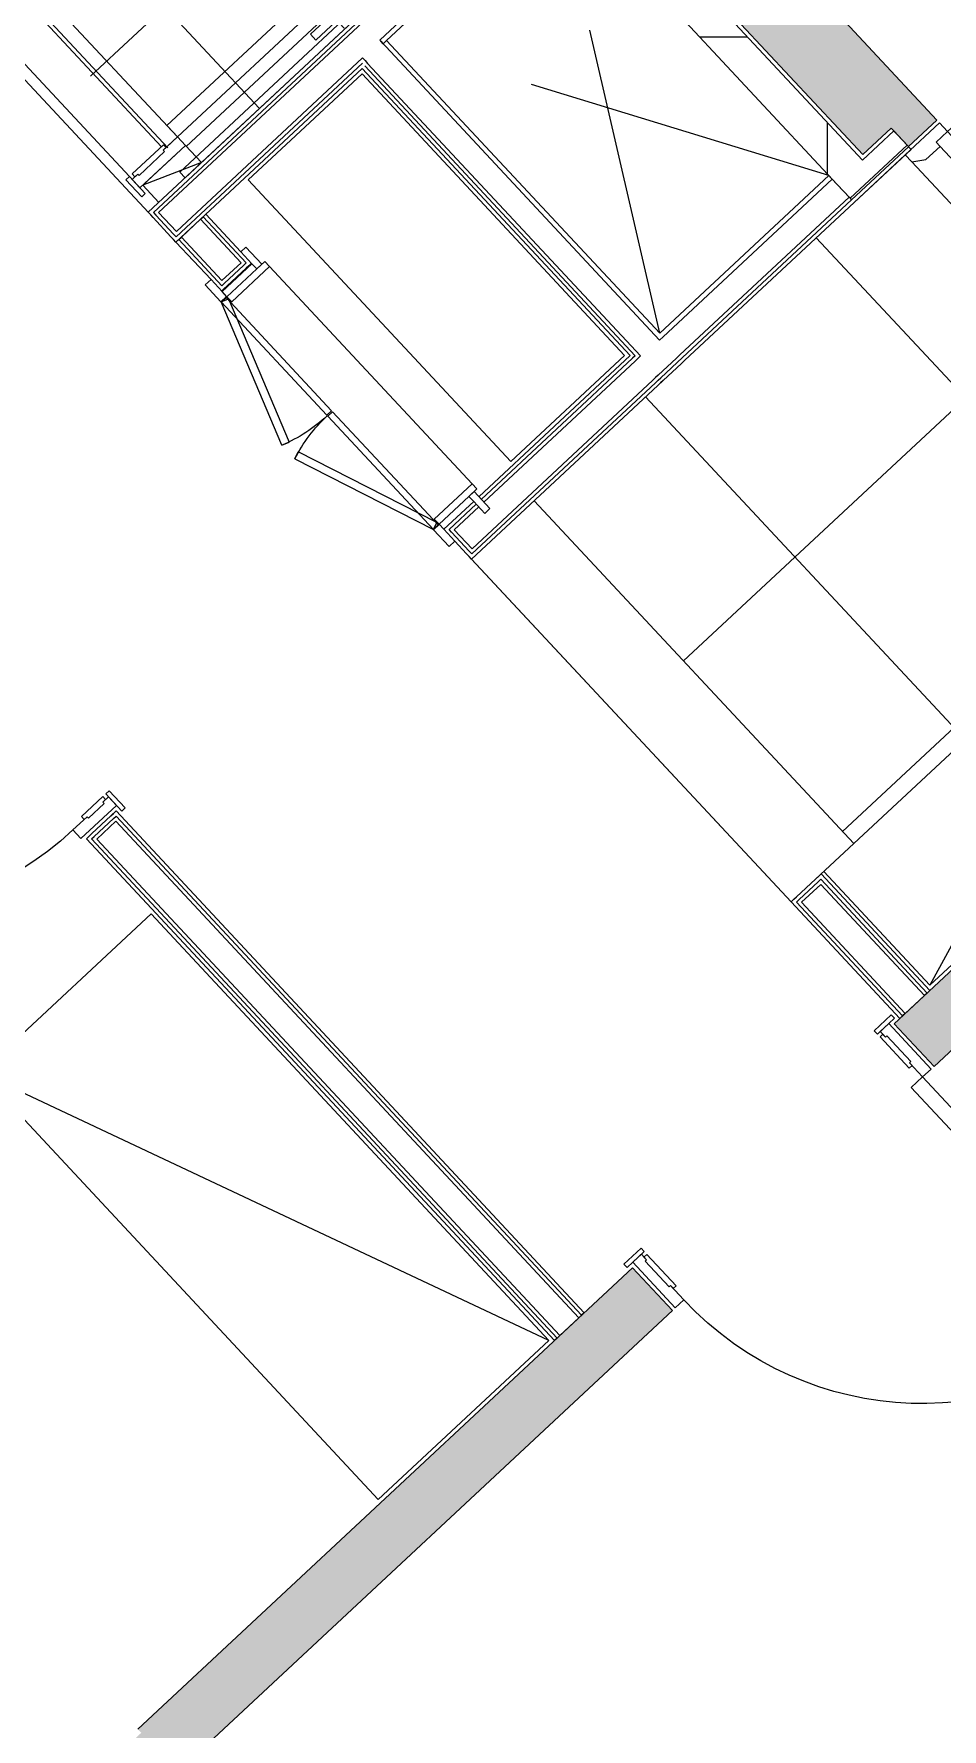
# Model space of a CAD drawing. Header units: millimetres. Extents: x -71377 to 516042, y -145869 to 441446.
# Drawn here: x 230573 to 232909, y 77095 to 81455 of the extents above; entities that cross this region are included whole.
import ezdxf

# ---------------------------------------------------------------- set-up
doc = ezdxf.new("R2010")
doc.units = ezdxf.units.MM
doc.header["$LTSCALE"] = 1000
doc.linetypes.add('_점선_S_', pattern=[1.6, 0.8, -0.8])
for name, color, linetype, lineweight in [('_ A-furn _', 6, 'Continuous', 5), ('A-door', 4, 'Continuous', 5), ('A-door-hdln', 8, 'Continuous', 5), ('A-ele-8', 8, 'Continuous', 5), ('A-fnsh', 5, 'Continuous', 5), ('A-fnsh-4', 4, 'Continuous', 5), ('A-furn', 6, 'Continuous', 5), ('A-hat', 251, 'Continuous', 5), ('A-insu', 251, 'Continuous', 5), ('A_cwall', 2, 'Continuous', 5), ('A_fnsh', 5, 'Continuous', 5), ('A_fnsh-4', 4, 'Continuous', 5), ('AA_오픈', 8, '_점선_S_', 5)]:
    doc.layers.add(name, color=color, linetype=linetype, lineweight=lineweight)

# ---------------------------------------------------------------- blocks, each defined once
blk = doc.blocks.new('3D_수납가구 - 3D_수납가구-2560844-지반층 배치도')
at = {"layer": '_ A-furn _'}
for p, q in [((0, 1500.000000000002), (599.9999999999928, 1500.000000000002)), ((0, 0), (0, 1500.000000000002)), ((599.9999999999928, 1500.000000000002), (0, 0)), ((599.9999999999928, 1500.000000000002), (599.9999999999928, 0)), ((599.9999999999928, 0), (0, 0))]:
    blk.add_line(p, q, dxfattribs=at)
blk = doc.blocks.new('세대외여닫이문 - _A_WD_9x23-2585421-지반층 배치도')
at = {"layer": 'A-door'}
for p, q in [((-469.9999999999885, 71.9999999999898), (-409.9999999999912, 71.99999999999)), ((-469.9999999999883, 59.99999999998985), (-469.9999999999885, 71.9999999999898)), ((-409.9999999999911, 59.99999999999005), (-469.9999999999883, 59.99999999998985)), ((-450.000000000008, 59.99999999999002), (-420.0000000000246, 59.99999999999008)), ((-450.0000000000081, -65.00000000001408), (-450.000000000008, 59.99999999999002)), ((-420.0000000000246, 59.99999999999008), (-420.0000000000246, 39.99999999996979)), ((-420.0000000000247, 39.99999999996908), (-420.0000000000247, 49.99999999996745)), ((-420.0000000000247, 49.99999999996745), (-410.0000000000133, 49.99999999996749)), ((-409.9999999999912, 71.99999999999), (-409.9999999999911, 59.99999999999005)), ((-410.0000000000133, 49.99999999996749), (-410.0000000000133, -25.00000000000958)), ((410.0000000000074, 71.9999999999927), (470.0000000000102, 71.99999999999281)), ((410.0000000000075, 59.99999999999262), (410.0000000000074, 71.9999999999927)), ((470.0000000000102, 59.99999999999286), (410.0000000000075, 59.99999999999262)), ((409.9999999999918, 49.99999999996745), (419.9999999999886, 49.99999999996749)), ((409.9999999999918, -25.00000000000955), (409.9999999999918, 49.99999999996745)), ((419.9999999999886, 59.99999999999002), (449.9999999999915, 59.99999999999008)), ((419.9999999999886, 39.99999999996786), (419.9999999999886, 59.99999999999002)), ((419.9999999999886, 49.99999999996749), (419.9999999999886, 39.99999999996746)), ((449.9999999999915, 59.99999999999008), (449.9999999999916, -65.00000000000992)), ((449.9999999999915, 49.99999999994186), (489.9999999999915, 49.99999999994186)), ((449.9999999999915, -65.00000000000992), (449.9999999999915, 49.99999999994186)), ((470.0000000000102, 71.99999999999281), (470.0000000000102, 59.99999999999286)), ((-425.0000000000221, 39.99999999996979), (-425.0000000000221, -15.00000000002965)), ((-420.0000000000246, 39.99999999996979), (-425.0000000000221, 39.99999999996979)), ((-425.0000000000214, 39.99999999996915), (-420.0000000000247, 39.99999999996908)), ((-425.0000000000214, -15.00000000002965), (-425.0000000000214, 39.99999999996915)), ((419.9999999999886, 39.99999999996746), (424.9999999999886, 39.99999999996746)), ((424.9999999999881, 39.99999999996783), (419.9999999999886, 39.99999999996786)), ((424.9999999999886, 39.99999999996746), (424.9999999999886, -15.00000000002965)), ((424.9999999999881, -15.00000000002965), (424.9999999999881, 39.99999999996783)), ((-425.0000000000221, -15.00000000002965), (-420.0000000000246, -15.00000000002965)), ((-420.0000000000247, -15.00000000002968), (-425.0000000000214, -15.00000000002965)), ((-420.0000000000246, -15.00000000002965), (-420.0000000000181, -65.00000000000992)), ((-420.0000000000247, -25.00000000000955), (-420.0000000000247, -15.00000000002968)), ((-410.0000000000133, -25.00000000000958), (-420.0000000000247, -25.00000000000955)), ((419.9999999999886, -25.00000000000955), (409.9999999999918, -25.00000000000955)), ((419.9999999999886, -15.00000000002965), (419.9999999999886, -25.00000000000955)), ((424.9999999999886, -15.00000000002965), (419.9999999999886, -15.00000000002965)), ((419.9999999999886, -15.00000000002965), (424.9999999999881, -15.00000000002965)), ((419.9999999999886, -65.00000000001859), (419.9999999999886, -15.00000000002965)), ((-420.0000000000181, -65.00000000000992), (-450.0000000000081, -65.00000000001408)), ((379.999999999988, -65.00000000000989), (379.9999999999867, -905.0000000000101)), ((379.9999999999881, -65.00000000000979), (419.9999999999881, -65.00000000000992)), ((419.9999999999879, -65.00000000000992), (419.9999999999866, -905.0000000000101)), ((449.9999999999916, -65.00000000000992), (419.9999999999886, -65.00000000001859)), ((489.9999999999915, -65.00000000000996), (449.9999999999915, -65.00000000000992)), ((379.9999999999867, -905.0000000000101), (419.9999999999866, -905.0000000000101))]:
    blk.add_line(p, q, dxfattribs=at)
at = {"layer": 'A-door-hdln'}
for p, q in [((-420.0000000000246, 39.99999999996979), (-420.0000000000246, 59.99999999999008)), ((-410.0000000000133, 49.99999999996749), (-420.0000000000247, 49.99999999996745)), ((419.9999999999886, 49.99999999996749), (409.9999999999918, 49.99999999996745)), ((419.9999999999886, 59.99999999999005), (419.9999999999886, 39.99999999996786)), ((419.9999999999886, 39.99999999996746), (419.9999999999886, 49.99999999996749)), ((489.9999999999915, -65.00000000000996), (449.9999999999915, 49.99999999994186)), ((-425.0000000000221, 39.99999999996979), (-420.0000000000246, 39.99999999996979)), ((-420.0000000000247, 39.99999999996908), (-425.0000000000214, 39.99999999996915)), ((424.9999999999886, 39.99999999996746), (419.9999999999886, 39.99999999996746)), ((419.9999999999886, 39.99999999996786), (424.9999999999881, 39.99999999996783)), ((-420.0000000000246, -15.00000000002965), (-425.0000000000221, -15.00000000002965)), ((-425.0000000000214, -15.00000000002965), (-420.0000000000247, -15.00000000002968)), ((-420.0000000000181, -65.00000000001859), (-420.0000000000246, -15.00000000002965)), ((-420.0000000000247, -15.00000000002968), (-420.0000000000247, -25.00000000000955)), ((-420.0000000000247, -25.00000000000955), (-410.0000000000133, -25.00000000000958)), ((409.9999999999918, -25.00000000000955), (419.9999999999886, -25.00000000000955)), ((419.9999999999886, -15.00000000002965), (424.9999999999886, -15.00000000002965)), ((419.9999999999886, -25.00000000000955), (419.9999999999886, -15.00000000002965)), ((419.9999999999886, -15.00000000002965), (419.9999999999887, -65.00000000001859)), ((424.9999999999881, -15.00000000002965), (419.9999999999886, -15.00000000002965)), ((319.9999999999869, -825.0000000000098), (319.9999999999872, -645.00000000001)), ((319.9999999999872, -645.00000000001), (339.999999999987, -645.00000000001)), ((339.999999999987, -645.00000000001), (339.9999999999868, -805.0000000000099)), ((479.9999999999868, -645.0000000000101), (459.999999999987, -645.0000000000101)), ((459.999999999987, -645.0000000000101), (459.9999999999868, -805.0000000000099)), ((479.9999999999866, -825.0000000000101), (479.9999999999868, -645.0000000000101)), ((369.9999999999869, -825.0000000000099), (319.9999999999869, -825.0000000000098)), ((339.9999999999868, -805.0000000000099), (369.9999999999868, -805.0000000000099)), ((369.9999999999868, -785.0000000000101), (379.9999999999869, -785.0000000000101)), ((369.9999999999868, -845.0000000000101), (369.9999999999868, -785.0000000000101)), ((379.9999999999869, -785.0000000000101), (379.9999999999867, -845.00000000001)), ((419.9999999999868, -785.0000000000101), (419.9999999999867, -845.00000000001)), ((429.9999999999867, -785.0000000000101), (419.9999999999868, -785.0000000000101)), ((429.9999999999867, -845.0000000000101), (429.9999999999867, -785.0000000000101)), ((459.9999999999867, -805.0000000000101), (429.9999999999866, -805.0000000000101)), ((429.9999999999869, -825.0000000000099), (479.9999999999866, -825.0000000000101)), ((379.9999999999867, -845.00000000001), (369.9999999999868, -845.0000000000101)), ((419.9999999999867, -845.00000000001), (429.9999999999867, -845.0000000000101))]:
    blk.add_line(p, q, dxfattribs=at)
blk.add_arc((419.9999999999882, -65.00000000000996), 840.000000000001, 179.9999999999999, 269.9999999999996, dxfattribs=at)
blk = doc.blocks.new('3D_수납가구 - 3D_수납가구-2560849-지반층 배치도')
at = {"layer": '_ A-furn _'}
for p, q in [((-6.767919558114955e-14, 1200.000000000005), (399.9999999999999, 1200.000000000005)), ((0, 0), (-6.767919558114955e-14, 1200.000000000005)), ((399.9999999999999, 1200.000000000005), (0, 0)), ((399.9999999999999, 1200.000000000005), (400, 105.0000000002676)), ((400, 0), (0, 0))]:
    blk.add_line(p, q, dxfattribs=at)
blk = doc.blocks.new('세대외여닫이문 - _A_WD_9x23_침실1-2585423-지반층 배치도')
at = {"layer": 'A-door'}
for p, q in [((379.9999999999881, 100.00000000001), (379.9999999999867, 940.0000000000102)), ((379.9999999999867, 940.00000000001), (419.9999999999865, 940.0000000000102)), ((419.9999999999881, 100.00000000001), (419.9999999999865, 940.0000000000102)), ((-420.0000000000247, 100.0000000000099), (-450.0000000000081, 100.00000000001)), ((-450.0000000000081, 100.00000000001), (-450.000000000008, -59.99999999998995)), ((-420.0000000000246, 50.00000000002964), (-420.0000000000247, 100.0000000000099)), ((379.9999999999881, 100.0000000000099), (419.9999999999881, 100.00000000001)), ((449.9999999999914, 100.00000000001), (419.9999999999886, 100.00000000001)), ((419.9999999999886, 100.00000000001), (419.9999999999886, 50.00000000002971)), ((449.9999999999915, -59.99999999998995), (449.9999999999914, 100.00000000001)), ((-425.0000000000221, -39.99999999996965), (-425.0000000000221, 50.00000000002962)), ((-425.0000000000221, 50.00000000002962), (-420.0000000000246, 50.00000000002964)), ((-420.0000000000247, 50.00000000002975), (-425.0000000000214, 50.00000000002971)), ((-425.0000000000214, 50.00000000002971), (-425.0000000000214, -39.99999999996894)), ((-410.0000000000133, 60.00000000000964), (-420.0000000000247, 60.00000000000964)), ((-420.0000000000247, 60.00000000000964), (-420.0000000000247, 50.00000000002975)), ((-410.0000000000133, -49.99999999996728), (-410.0000000000133, 60.00000000000964)), ((419.9999999999886, 60.00000000000961), (409.9999999999918, 60.00000000000964)), ((409.9999999999918, 60.00000000000964), (409.9999999999918, -49.99999999996732)), ((419.9999999999886, 50.00000000002971), (419.9999999999886, 60.00000000000961)), ((424.9999999999886, 50.00000000002971), (419.9999999999886, 50.00000000002971)), ((419.9999999999886, 50.00000000002971), (424.9999999999881, 50.00000000002975)), ((424.9999999999886, -39.99999999996725), (424.9999999999886, 50.00000000002971)), ((424.9999999999881, 50.00000000002975), (424.9999999999881, -39.99999999996769)), ((-420.0000000000246, -39.99999999996965), (-425.0000000000221, -39.99999999996965)), ((-425.0000000000214, -39.99999999996894), (-420.0000000000247, -39.99999999996898)), ((-420.0000000000246, -59.99999999998995), (-420.0000000000246, -39.99999999996965)), ((-420.0000000000247, -39.99999999996898), (-420.0000000000247, -49.99999999996732)), ((419.9999999999886, -49.99999999996732), (419.9999999999886, -39.99999999996729)), ((419.9999999999886, -39.99999999996729), (424.9999999999886, -39.99999999996725)), ((424.9999999999881, -39.99999999996769), (419.9999999999886, -39.99999999996769)), ((419.9999999999886, -39.99999999996769), (419.9999999999886, -59.99999999998995)), ((-409.9999999999911, -59.99999999998991), (-469.9999999999883, -59.99999999998975)), ((-469.9999999999883, -59.99999999998975), (-469.9999999999885, -71.99999999998973)), ((-469.9999999999885, -71.99999999998973), (-409.9999999999911, -71.9999999999899)), ((-450.000000000008, -59.99999999998995), (-420.0000000000246, -59.99999999998995)), ((-420.0000000000247, -49.99999999996732), (-410.0000000000133, -49.99999999996728)), ((-409.9999999999911, -71.9999999999899), (-409.9999999999911, -59.99999999998991)), ((409.9999999999918, -49.99999999996732), (419.9999999999886, -49.99999999996732)), ((470.0000000000102, -59.99999999999279), (410.0000000000075, -59.99999999999255)), ((410.0000000000075, -59.99999999999255), (410.0000000000074, -71.9999999999926)), ((410.0000000000074, -71.9999999999926), (470.0000000000102, -71.99999999999274)), ((419.9999999999886, -59.99999999998995), (449.9999999999915, -59.99999999998995)), ((470.0000000000102, -71.99999999999274), (470.0000000000102, -59.99999999999279))]:
    blk.add_line(p, q, dxfattribs=at)
at = {"layer": 'A-door-hdln'}
for p, q in [((379.9999999999869, 880.00000000001), (369.9999999999869, 880.00000000001)), ((369.9999999999869, 880.00000000001), (369.9999999999869, 820.0000000000101)), ((379.9999999999869, 820.0000000000101), (379.9999999999869, 880.00000000001)), ((419.9999999999868, 880.00000000001), (429.9999999999867, 880.00000000001)), ((419.9999999999868, 820.00000000001), (419.9999999999868, 880.00000000001)), ((429.9999999999867, 880.00000000001), (429.9999999999869, 820.00000000001)), ((369.9999999999868, 860.0000000000101), (319.9999999999869, 860.0000000000098)), ((319.9999999999869, 860.0000000000098), (319.9999999999873, 680.00000000001)), ((339.9999999999872, 680.00000000001), (339.9999999999869, 840.00000000001)), ((339.9999999999869, 840.00000000001), (369.9999999999868, 840.00000000001)), ((429.9999999999869, 860.0000000000101), (479.9999999999867, 860.0000000000101)), ((459.9999999999868, 840.0000000000102), (429.9999999999869, 840.0000000000102)), ((459.999999999987, 680.0000000000102), (459.9999999999868, 840.0000000000102)), ((479.9999999999867, 860.0000000000101), (479.999999999987, 680.0000000000102)), ((369.9999999999869, 820.0000000000101), (379.9999999999869, 820.0000000000101)), ((429.9999999999869, 820.00000000001), (419.9999999999868, 820.00000000001)), ((319.9999999999873, 680.00000000001), (339.9999999999872, 680.00000000001)), ((479.999999999987, 680.0000000000102), (459.999999999987, 680.0000000000102)), ((-420.0000000000247, 100.0000000000099), (-420.0000000000246, 50.00000000002964)), ((419.9999999999886, 50.00000000002971), (419.9999999999886, 100.00000000001)), ((-420.0000000000246, 50.00000000002964), (-425.0000000000221, 50.00000000002962)), ((-425.0000000000214, 50.00000000002971), (-420.0000000000247, 50.00000000002975)), ((-420.0000000000247, 50.00000000002975), (-420.0000000000247, 60.00000000000964)), ((-420.0000000000247, 60.00000000000964), (-410.0000000000133, 60.00000000000964)), ((409.9999999999918, 60.00000000000964), (419.9999999999886, 60.00000000000961)), ((419.9999999999886, 60.00000000000961), (419.9999999999886, 50.00000000002971)), ((419.9999999999886, 50.00000000002971), (424.9999999999886, 50.00000000002971)), ((424.9999999999881, 50.00000000002975), (419.9999999999886, 50.00000000002971)), ((-425.0000000000221, -39.99999999996965), (-420.0000000000246, -39.99999999996965)), ((-420.0000000000247, -39.99999999996898), (-425.0000000000214, -39.99999999996894)), ((-420.0000000000246, -39.99999999996965), (-420.0000000000246, -59.99999999998995)), ((-420.0000000000247, -49.99999999996732), (-420.0000000000247, -39.99999999996898)), ((424.9999999999886, -39.99999999996725), (419.9999999999886, -39.99999999996729)), ((419.9999999999886, -59.99999999998995), (419.9999999999886, -39.99999999996769)), ((419.9999999999886, -39.99999999996769), (424.9999999999881, -39.99999999996769)), ((-410.0000000000133, -49.99999999996728), (-420.0000000000247, -49.99999999996732)), ((419.9999999999886, -49.99999999996732), (409.9999999999918, -49.99999999996732))]:
    blk.add_line(p, q, dxfattribs=at)
blk.add_arc((419.9999999999882, 100.00000000001), 839.9999999999998, 90.00000000000006, 180, dxfattribs=at)
blk = doc.blocks.new('팬트리 도어 - _A_팬트리문_8X23_59B_-2486162-지반층 배치도')
at = {"layer": 'A-furn'}
for p, q in [((-24.12295168562647, 209.308057330205), (-400, 72.49999999996534)), ((-393.159597133488, 53.70614758424661), (-17.28254881911448, 190.5142049144863)), ((-24.12295168562647, 209.308057330205), (-17.28254881911448, 190.5142049144863)), ((24.12295168562655, 209.3080573302293), (17.28254881911458, 190.5142049145107)), ((393.159597133488, 53.70614758427104), (17.28254881911455, 190.5142049145107)), ((24.12295168562655, 209.3080573302293), (400, 72.49999999998971)), ((-460.0000000000002, 72.49999999999201), (-460.0000000000002, 52.49999999999338)), ((-401.000000000014, 72.49999999999201), (-460.0000000000002, 72.49999999999201)), ((-460.0000000000002, 52.49999999999338), (-417.9999999999964, 52.49999999999331)), ((-418, 52.50000000000306), (-418, -52.49999999999683)), ((-400, 52.50000000000309), (-418, 52.50000000000306)), ((-401.0000000000141, 52.49999999999338), (-401.000000000014, 72.49999999999201)), ((-2.000000000008276, 72.49999999999336), (-400.0000000000066, 72.49999999999336)), ((-400.0000000000066, 72.49999999999336), (-400.0000000000066, 55.5000000000196)), ((-400, 72.49999999996534), (-393.159597133488, 53.70614758424661)), ((-400.0000000000066, 55.5000000000196), (-2.000000000008276, 55.50000000001956)), ((-382.0000000000069, 52.49999999999017), (-400, 52.49999999999019)), ((-400, -52.49999999999683), (-400, 52.50000000000309)), ((-382.0000000000069, -80.5000000000244), (-382.0000000000069, 52.49999999999017)), ((-2.000000000008276, 55.50000000001956), (-2.000000000008276, 72.49999999999336)), ((1.999999999991762, 72.49999999998596), (1.999999999991766, 55.50000000002174)), ((400.0000000000101, 72.49999999998596), (1.999999999991762, 72.49999999998596)), ((1.999999999991766, 55.50000000002174), (400.0000000000101, 55.50000000002176)), ((400, 52.49999999999463), (382.0000000000067, 52.49999999999459)), ((382.0000000000067, 52.49999999999459), (382.0000000000067, -80.50000000002849)), ((400, 72.49999999998971), (393.159597133488, 53.70614758427104)), ((400.0000000000101, 55.50000000002176), (400.0000000000101, 72.49999999998596)), ((418, 52.49999999998956), (400, 52.49999999998959)), ((400, 52.49999999998959), (400, -52.4999999999968)), ((460.0000000000002, 72.49999999999885), (400.9999999999845, 72.49999999999882)), ((400.9999999999845, 72.49999999999882), (400.9999999999845, 52.50000000000082)), ((418, -52.49999999999683), (418, 52.49999999998956)), ((417.9999999999753, 52.50000000000086), (460.0000000000002, 52.50000000000086)), ((460.0000000000002, 52.50000000000086), (460.0000000000002, 72.49999999999885)), ((-418.0000000000001, -52.49999999999795), (-460.0000000000001, -52.49999999999795)), ((-460.0000000000001, -52.49999999999795), (-460.0000000000001, -70.50000000002606)), ((-460.0000000000001, -70.50000000002606), (-400.0000000000002, -70.50000000002606)), ((-418, -52.49999999999683), (-400, -52.49999999999683)), ((-400, -52.49999999999388), (-400, -80.5000000000244)), ((-400.0000000000002, -70.50000000002606), (-400.0000000000002, -52.49999999999795)), ((-400, -80.5000000000244), (-382.0000000000069, -80.5000000000244)), ((-400, -80.50000000002427), (400, -80.50000000002423)), ((382.0000000000067, -80.50000000002849), (400, -80.50000000002849)), ((400, -80.50000000002849), (400, -52.49999999999622)), ((400, -52.4999999999968), (418, -52.49999999999683)), ((400.0000000000002, -52.49999999999883), (400.0000000000002, -70.50000000002814)), ((400.0000000000002, -70.50000000002814), (460.0000000000001, -70.50000000002814)), ((460.0000000000001, -52.49999999999886), (418.0000000000001, -52.49999999999879)), ((460.0000000000001, -70.50000000002814), (460.0000000000001, -52.49999999999886))]:
    blk.add_line(p, q, dxfattribs=at)
for centre, radius, start, end in [((-400.0000000000102, 72.49999999998778), 400.0000000000021, 359.9999999999997, 19.99999999999577), ((399.9999999998672, 72.4999999999889), 399.9999999998781, 160, 180)]:
    blk.add_arc(centre, radius, start, end, dxfattribs=at)
blk = doc.blocks.new('세대외여닫이문 - _A_ABS_7_5X21_욕실2-2585420-지반층 배치도')
at = {"layer": 'A-door'}
for p, q in [((-394.999999999989, 49.72577049900273), (-334.9999999999918, 49.72577049900292)), ((-334.9999999999918, 49.72577049900292), (-334.9999999999917, 37.72577049900296)), ((335.0000000000059, 49.7257704990051), (395.0000000000085, 49.7257704990053)), ((335.0000000000059, 37.72577049900512), (335.0000000000059, 49.7257704990051)), ((395.0000000000085, 49.7257704990053), (395.0000000000085, 37.72577049900536)), ((-334.9999999999917, 37.72577049900296), (-385.8544041332389, 37.72577049900275)), ((-375.000000000008, 37.72577049900275), (-345.0000000000246, 37.72577049900275)), ((-375.000000000008, -122.2742295009971), (-375.000000000008, 37.72577049900269)), ((-350.0000000000221, 17.72577049898242), (-350.0000000000221, -72.27422950101685)), ((-345.0000000000246, 17.72577049898242), (-350.0000000000221, 17.72577049898242)), ((-350.0000000000214, 17.72577049898182), (-345.0000000000247, 17.72577049898178)), ((-350.0000000000214, -72.27422950101695), (-350.0000000000214, 17.72577049898182)), ((-345.0000000000246, 37.72577049900275), (-345.0000000000246, 17.72577049898242)), ((-345.0000000000247, 17.72577049898178), (-345.0000000000247, 27.72577049898015)), ((-345.0000000000247, 27.72577049898015), (-335.0000000000133, 27.72577049898015)), ((-335.0000000000133, 27.72577049898015), (-335.0000000000133, -82.27422950099687)), ((395.0000000000085, 37.72577049900536), (335.0000000000059, 37.72577049900512)), ((334.9999999999918, 27.72577049898012), (344.9999999999886, 27.72577049898012)), ((334.9999999999918, -82.27422950099688), (334.9999999999918, 27.72577049898012)), ((344.9999999999886, 37.7257704990027), (374.9999999999915, 37.72577049900275)), ((344.9999999999886, 17.72577049898046), (344.9999999999886, 37.7257704990027)), ((344.9999999999886, 27.72577049898012), (344.9999999999886, 17.72577049898009)), ((344.9999999999886, 17.72577049898009), (349.9999999999886, 17.72577049898006)), ((349.9999999999882, 17.72577049898046), (344.9999999999886, 17.72577049898046)), ((349.9999999999886, 17.72577049898006), (349.9999999999886, -72.27422950101696)), ((349.9999999999882, -72.27422950101698), (349.9999999999882, 17.72577049898046)), ((374.9999999999915, 37.72577049900275), (374.9999999999915, -122.2742295009972)), ((374.9999999999915, 27.72577049895481), (434.9999999999915, 27.72577049895481)), ((374.9999999999915, -122.2742295009972), (374.9999999999915, 27.72577049895481)), ((-350.0000000000221, -72.27422950101685), (-345.0000000000246, -72.27422950101686)), ((-345.0000000000247, -72.27422950101696), (-350.0000000000214, -72.27422950101695)), ((-345.0000000000246, -72.27422950101686), (-345.0000000000246, -122.2742295009972)), ((-345.0000000000247, -82.27422950099685), (-345.0000000000247, -72.27422950101696)), ((-335.0000000000133, -82.27422950099687), (-345.0000000000247, -82.27422950099685)), ((344.9999999999887, -82.27422950099687), (334.9999999999918, -82.27422950099688)), ((344.9999999999886, -72.27422950101696), (344.9999999999887, -82.27422950099687)), ((349.9999999999886, -72.27422950101696), (344.9999999999886, -72.27422950101696)), ((344.9999999999886, -72.27422950101696), (349.9999999999882, -72.27422950101698)), ((344.9999999999886, -122.2742295009971), (344.9999999999886, -72.27422950101696)), ((-345.0000000000246, -122.2742295009972), (-375.000000000008, -122.2742295009971)), ((304.9999999999882, -122.2742295009969), (304.999999999987, -812.2742295009969)), ((304.9999999999882, -122.2742295009969), (344.9999999999882, -122.2742295009969)), ((344.9999999999882, -122.2742295009969), (344.9999999999872, -812.2742295009971)), ((374.9999999999915, -122.2742295009972), (344.9999999999886, -122.2742295009971)), ((434.9999999999915, -122.2742295009972), (374.9999999999915, -122.2742295009972)), ((304.999999999987, -812.2742295009969), (344.9999999999869, -812.2742295009969))]:
    blk.add_line(p, q, dxfattribs=at)
at = {"layer": 'A-door-hdln'}
for p, q in [((-350.0000000000221, 17.72577049898242), (-345.0000000000246, 17.72577049898242)), ((-345.0000000000247, 17.72577049898178), (-350.0000000000214, 17.72577049898182)), ((-345.0000000000246, 17.72577049898242), (-345.0000000000246, 37.72577049900275)), ((-335.0000000000133, 27.72577049898015), (-345.0000000000247, 27.72577049898015)), ((-334.9999999999916, 37.72577049900544), (335.000000000006, 37.72577049900546)), ((344.9999999999886, 27.72577049898012), (334.9999999999918, 27.72577049898012)), ((344.9999999999886, 37.72577049900275), (344.9999999999886, 17.72577049898046)), ((344.9999999999886, 17.72577049898009), (344.9999999999886, 27.72577049898012)), ((349.9999999999886, 17.72577049898006), (344.9999999999886, 17.72577049898009)), ((344.9999999999886, 17.72577049898046), (349.9999999999882, 17.72577049898046)), ((434.9999999999915, -122.2742295009972), (374.9999999999915, 27.72577049895481)), ((-345.0000000000246, -72.27422950101686), (-350.0000000000221, -72.27422950101685)), ((-350.0000000000214, -72.27422950101695), (-345.0000000000247, -72.27422950101696)), ((-345.0000000000246, -82.27422950099687), (-345.0000000000246, -72.27422950101686)), ((-345.0000000000247, -72.27422950101696), (-345.0000000000247, -82.27422950099685)), ((-345.0000000000247, -122.2742295009971), (-345.0000000000247, -82.27422950099685)), ((-345.0000000000247, -82.27422950099685), (-335.0000000000133, -82.27422950099687)), ((-335.0000000000137, -74.77422950101993), (334.9999999999916, -74.77422950101986)), ((334.9999999999918, -82.27422950099688), (344.9999999999887, -82.27422950099687)), ((344.9999999999886, -72.27422950101696), (349.9999999999886, -72.27422950101696)), ((344.9999999999887, -82.27422950099687), (344.9999999999886, -72.27422950101696)), ((344.9999999999886, -72.27422950101696), (344.9999999999887, -82.27422950099687)), ((349.9999999999882, -72.27422950101698), (344.9999999999886, -72.27422950101696)), ((344.9999999999887, -82.27422950099687), (344.9999999999886, -122.2742295009971)), ((-345.0000000000246, -122.2742295009936), (344.9999999999887, -122.2742295009935)), ((244.9999999999874, -732.2742295009967), (244.9999999999877, -552.274229500997)), ((244.9999999999877, -552.274229500997), (264.9999999999875, -552.2742295009969)), ((264.9999999999875, -552.2742295009969), (264.9999999999872, -712.2742295009969)), ((404.9999999999873, -552.2742295009971), (384.9999999999874, -552.2742295009971)), ((384.9999999999874, -552.2742295009971), (384.9999999999872, -712.2742295009971)), ((404.999999999987, -732.274229500997), (404.9999999999873, -552.2742295009971)), ((294.9999999999873, -692.2742295009971), (304.9999999999873, -692.274229500997)), ((294.9999999999873, -752.274229500997), (294.9999999999873, -692.2742295009971)), ((304.9999999999873, -692.274229500997), (304.9999999999873, -752.274229500997)), ((344.9999999999871, -692.274229500997), (344.9999999999872, -752.274229500997)), ((354.9999999999872, -692.2742295009971), (344.9999999999871, -692.274229500997)), ((354.9999999999873, -752.274229500997), (354.9999999999872, -692.2742295009971)), ((294.9999999999872, -732.2742295009967), (244.9999999999874, -732.2742295009967)), ((264.9999999999872, -712.2742295009969), (294.9999999999873, -712.2742295009967)), ((384.9999999999872, -712.2742295009971), (354.9999999999872, -712.2742295009971)), ((354.9999999999871, -732.274229500997), (404.999999999987, -732.274229500997)), ((304.9999999999873, -752.274229500997), (294.9999999999873, -752.274229500997)), ((344.9999999999872, -752.274229500997), (354.9999999999873, -752.274229500997))]:
    blk.add_line(p, q, dxfattribs=at)
blk.add_arc((344.9999999999883, -122.274229500997), 690.0000000000005, 180, 269.9999999999996, dxfattribs=at)
blk = doc.blocks.new('3D_수납가구 - 실선_ 대각선X-2561117-지반층 배치도')
at = {"layer": '_ A-furn _'}
for p, q in [((-6.767919558114955e-14, 989.9999999999999), (399.9999999999999, 990)), ((0, 0), (-6.767919558114955e-14, 989.9999999999999)), ((399.9999999999999, 990), (399.9999999999999, 0)), ((400, 0), (0, 0))]:
    blk.add_line(p, q, dxfattribs=at)
blk = doc.blocks.new('대장2_59B_1층_rvt-1-지반층 배치도')
at = {"layer": 'A-hat'}
h = blk.add_hatch(dxfattribs=at)
h.set_pattern_fill('FP_176', color=256, style=0, pattern_type=2)
h.set_pattern_definition([(223, (-31626.218, -185035.441), (204.5995080187495, -219.4061104857511), []), (133, (-31626.218, -185035.441), (-219.4061104857512, -204.5995080187495), [])])
h.paths.add_polyline_path([(-31951.10620530721, -186179.3111216978), (-30433.93878566621, -184752.4165439949), (-31478.17453358407, -183632.6108509589), (-33037.22967212689, -185098.5663601682), (-32537.56980101415, -185618.6620300623), (-32503.52488986612, -185586.9146354236), (-32483.06493858618, -185608.8552460264), (-32519.63262292316, -185642.9551648263), (-32505.4991022965, -185643.4487179339), (-32518.13267372797, -185655.2297144002), (-32061.1937618089, -186145.2366845284), (-32053.44429252205, -186153.5469725478), (-32045.64375160495, -186151.2459771235), (-32006.63389172904, -186119.7649708404), (-31977.27737716087, -186151.2459771234)])
h.paths.add_polyline_path([(-32402.42132659421, -185375.6278030175), (-32474.05991487986, -185366.0938100249), (-32546.50887288785, -185330.0129256604), (-32706.61287957088, -185202.4299471756), (-32811.18466940094, -185091.6697898249), (-32811.18466940096, -185039.7464150535), (-32953.64562927474, -185158.8736854369), (-33013.94139042505, -185092.0873755961), (-31471.22667356109, -183669.3871013512), (-30459.02936448106, -184760.5803473886), (-31001.0225724362, -185265.9972124708), (-31962.63821289804, -184248.4640085076), (-32023.46844516325, -184305.1891202662), (-31824.93924640826, -184515.1406957929), (-31790.63542691844, -184617.2768212484), (-31790.37643366044, -184618.4707327607), (-31801.99494234475, -184725.340027483), (-31825.49294488619, -184779.9853905071), (-31899.96111498235, -184864.7319468318), (-32000.65682562329, -184913.0286889196), (-32111.17031501832, -184917.6158871236), (-32179.16921877609, -184893.8515994354), (-32224.94816540214, -184864.4277478264), (-32253.03596127182, -184839.7868624726), (-32290.8228035956, -184788.2832387927), (-32410.84119228245, -184666.4200666945), (-32570.6942568926, -184815.4854675209), (-32516.99969058215, -184817.3378469769), (-32406.89733818492, -184939.5655399631), (-32280.9832575541, -185132.5571992353), (-32265.99082090006, -185180.7471644753), (-32262.66850311222, -185245.8987630193), (-32280.98325755411, -185300.0534889796), (-32326.17914214818, -185353.7017472), (-32363.42578376355, -185370.2571658829), (-32381.31360520996, -185372.7207550817)])
h = blk.add_hatch(dxfattribs=at)
h.set_pattern_fill('FP_73', color=256, style=0, pattern_type=2)
h.set_pattern_definition([(0, (-96985.918, -23353.236), (0, 800), []), (270, (-96985.918, -23353.236), (800, 4.898587196589413e-14), [])])
h.paths.add_polyline_path([(-30316.69107052277, -186234.4575345675), (-30250.86923871454, -186173.0776807277), (-30700.98816686984, -185690.3842474712), (-30766.80999867809, -185751.7641013111)])
h = blk.add_hatch(dxfattribs=at)
h.set_pattern_fill('FP_180', color=256, style=0, pattern_type=2)
h.set_pattern_definition([(223, (-30240.056, -187079.104), (409.1990160374991, -438.8122209715023), []), (133, (-30240.056, -187079.104), (-438.8122209715024, -409.199016037499), [])])
h.paths.add_polyline_path([(-30273.32603060389, -187930.5248897535), (-29465.18020673581, -187176.9166842749), (-29536.79003621564, -187100.1245471652), (-29397.87771560714, -186955.8339364395), (-30140.71751246245, -186159.2358165313), (-31095.1340736823, -187049.2436972097), (-30296.72934858001, -187905.4279049415)])
at = {"layer": 'A-ele-8'}
blk.add_line((-32037.20460791518, -186141.6363183923), (-32512.86768015158, -185631.5501454957), dxfattribs=at)
at = {"layer": 'A-fnsh'}
for p, q in [((-32647.3085718066, -185707.3218189419), (-32075.11193434375, -186320.927562132)), ((-30272.36117607916, -186281.9955242108), (-30140.71751246264, -186159.235816531)), ((-30123.66755306382, -186177.5196586987), (-29407.5692582652, -186945.441029795)), ((-32029.41804315184, -186369.9282591449), (-32016.46007400778, -186383.8239791933)), ((-31836.25993627501, -186450.9649529799), (-31822.36421622656, -186438.0069838359)), ((-31899.1563533361, -186509.6168133157), (-31885.26063328782, -186496.6588441718)), ((-30776.99521994241, -186752.5744036499), (-30763.09949989405, -186739.6164345059)), ((-31268.98985391303, -187185.3876198808), (-30434.22384169079, -188080.5645324729)), ((-29465.18020673595, -187176.9166842746), (-30273.32603060403, -187930.5248897532)), ((-32170.13423347079, -187846.5984842741), (-32184.02995351922, -187859.556453418)), ((-32233.03065053199, -187905.2503446099), (-32246.92637058044, -187918.2083137539))]:
    blk.add_line(p, q, dxfattribs=at)
at = {"layer": 'A-fnsh-4'}
for p, q in [((-31542.21757493131, -185811.0058998087), (-32074.64305889151, -186307.5007175359)), ((-31483.90671378343, -185873.5366400265), (-31474.76479269894, -185865.0116603265)), ((-31474.76479269894, -185865.0116603265), (-31483.90671378343, -185873.5366400265)), ((-31536.95453372885, -185923.6881983178), (-32015.99119855566, -186370.3971345971)), ((-31530.47554915675, -185930.6360583421), (-30835.17820482613, -186676.2511419924)), ((-30713.9956042724, -186680.8366979058), (-30278.84016065112, -186275.0476641866)), ((-32074.64305889145, -186307.5007175359), (-32068.16407431951, -186314.44857756)), ((-32022.47018312764, -186363.4492745729), (-32068.16407431951, -186314.44857756)), ((-31946.61579692252, -186318.6931342855), (-31835.79106082279, -186437.5381083837)), ((-32015.99119855566, -186370.3971345971), (-32022.47018312756, -186363.4492745729)), ((-32009.5122139837, -186377.3449946214), (-31898.68747788398, -186496.1899687196)), ((-31842.73892084693, -186444.0170929556), (-31891.73961785978, -186489.7109841476)), ((-31835.79106082282, -186437.5381083838), (-31842.73892084693, -186444.0170929556)), ((-31891.73961785978, -186489.7109841476), (-31898.68747788398, -186496.1899687196)), ((-30842.12606485039, -186682.7301265644), (-31231.2062262058, -187045.5532625957)), ((-30835.17820482613, -186676.2511419924), (-30842.12606485032, -186682.7301265644)), ((-30769.57848446603, -186732.6685744817), (-30713.9956042724, -186680.8366979058)), ((-30783.47420451446, -186745.6265436257), (-31255.56300931709, -187185.8564953329)), ((-30776.5263444902, -186739.1475590537), (-30783.47420451446, -186745.6265436257)), ((-30776.5263444902, -186739.1475590537), (-30769.57848446603, -186732.6685744817)), ((-31244.37059256753, -187057.8292333638), (-31314.21486965298, -187122.9600782717)), ((-31307.73588508097, -187129.9079382959), (-31314.21486965291, -187122.9600782717)), ((-31262.04199388907, -187178.9086353088), (-31307.73588508097, -187129.9079382959)), ((-31255.56300931709, -187185.8564953329), (-31262.04199388912, -187178.9086353087)), ((-32177.55096894726, -187866.5043134422), (-32170.60310892303, -187860.0253288702)), ((-32170.60310892303, -187860.0253288702), (-30973.35495985868, -189143.9167259732)), ((-32226.55166596006, -187912.1982046341), (-32177.55096894726, -187866.5043134422)), ((-32233.49952598421, -187918.6771892061), (-32226.55166596006, -187912.1982046341)), ((-32233.49952598421, -187918.6771892061), (-31036.25137691991, -189202.5685863091)), ((-30413.84913707041, -188074.5544233531), (-30364.8484400577, -188028.8605321612)), ((-30364.8484400577, -188028.8605321612), (-30357.90058003335, -188022.3815475892)), ((-30357.90058003335, -188022.3815475892), (-30084.76023044585, -188315.2886991359)), ((-30420.79699709458, -188081.033407925), (-30413.84913707041, -188074.5544233531)), ((-30420.79699709458, -188081.033407925), (-30147.65664750703, -188373.9405594719))]:
    blk.add_line(p, q, dxfattribs=at)
at = {"layer": 'A-furn'}
for p, q in [((-30273.32603060392, -187930.5248897533), (-31095.13407368243, -187049.2436972093)), ((-30434.22384169075, -188080.564532473), (-31256.03188476928, -187199.2833399291)), ((-30371.32742462957, -188021.9126721372), (-30273.32603060392, -187930.5248897533)), ((-30434.22384169075, -188080.564532473), (-30420.32812164239, -188067.6065633291))]:
    blk.add_line(p, q, dxfattribs=at)
at = {"layer": 'A-insu'}
for p, q in [((-30316.69107052289, -186234.4575345673), (-30766.80999867823, -185751.7641013108)), ((-30639.60831303009, -185756.2060792792), (-30250.86923871463, -186173.0776807274)), ((-30250.86923871468, -186173.0776807275), (-30170.42033317131, -186098.0578593676)), ((-30170.42033317131, -186098.0578593676), (-30136.3204143714, -186134.6255437055)), ((-30136.3204143714, -186134.6255437055), (-30282.59115172301, -186271.0252189052)), ((-30328.62604209901, -186221.6588450532), (-30285.31914522313, -186268.0998041623)), ((-30282.59115172301, -186271.0252189052), (-30316.69107052289, -186234.4575345673)), ((-32002.56435395956, -186370.8660100494), (-31953.56365694676, -186325.1721188575)), ((-30091.70809047003, -188321.7676837079), (-30140.7087874829, -188367.4615748999)), ((-30980.30281988286, -189150.3957105451), (-31029.30351689569, -189196.0896017371))]:
    blk.add_line(p, q, dxfattribs=at)
at = {"layer": 'A_fnsh'}
for p, q in [((-32006.63389172912, -186203.7449794687), (-31001.02257243629, -185265.9972124705)), ((-30987.38260491631, -185280.6242862056), (-31992.99392420916, -186218.3720532039)), ((-31992.99392420916, -186218.3720532039), (-32006.63389172912, -186203.7449794687))]:
    blk.add_line(p, q, dxfattribs=at)
at = {"layer": 'A_fnsh-4'}
for p, q in [((-31492.43169348337, -185864.3947189421), (-30308.73575146506, -184760.5803473883)), ((-30300.21077176507, -184769.7222684727), (-31474.76479269894, -185865.0116603265)), ((-32088.06990348771, -186307.0318420837), (-31548.69655950325, -185804.0580397845)), ((-31535.73859035932, -185817.9537598329), (-32061.21621429535, -186307.9695929881)), ((-31492.43169348337, -185864.3947189421), (-31490.0446991674, -185866.9544568457)), ((-31490.0446991674, -185866.9544568457), (-31492.43169348337, -185864.3947189421)), ((-31490.0446991674, -185866.9544568457), (-31483.90671378343, -185873.5366400265)), ((-31483.90671378343, -185873.5366400265), (-31490.0446991674, -185866.9544568457)), ((-31483.90671378343, -185873.5366400265), (-31483.56571459541, -185873.9023168699)), ((-31483.56571459541, -185873.9023168699), (-31477.08673002342, -185880.8501768941)), ((-31477.08673002347, -185880.8501768942), (-30772.92340680482, -186635.9728584724)), ((-31474.76479269894, -185865.0116603265), (-30772.30646542031, -186618.305957688)), ((-31537.42340918098, -185937.1150429141), (-32016.46007400783, -186383.8239791933)), ((-31536.48565827661, -185910.2613537217), (-32015.52232310341, -186356.9702900009)), ((-30848.6050494223, -186675.7822665403), (-31537.42340918098, -185937.1150429141)), ((-31530.0066737046, -185917.2092137459), (-31536.48565827661, -185910.2613537217)), ((-31536.48565827661, -185910.2613537217), (-31530.0066737046, -185917.2092137459)), ((-31530.00667370456, -185917.2092137458), (-31523.5276891326, -185924.1570737701)), ((-31523.52768913255, -185924.1570737701), (-30821.75136022995, -186676.7200174447)), ((-30278.84016065112, -186275.0476641866), (-30132.56942329952, -186138.6479889869)), ((-30126.09043872752, -186145.5958490111), (-30272.36117607912, -186281.9955242108)), ((-30132.56942329952, -186138.6479889869), (-30126.09043872752, -186145.5958490111)), ((-30772.30646542031, -186618.305957688), (-30337.15102179901, -186212.5169239687)), ((-30763.78148572034, -186627.4478787725), (-30328.62604209901, -186221.6588450532)), ((-30337.15102179901, -186212.5169239687), (-30328.62604209901, -186221.6588450532)), ((-30720.47458884441, -186673.8888378816), (-30285.31914522313, -186268.0998041623)), ((-30272.36117607912, -186281.9955242108), (-30707.5166197004, -186687.78455793)), ((-30285.31914522313, -186268.0998041623), (-30278.84016065112, -186275.0476641866)), ((-32081.59091891569, -186313.9797021079), (-32088.06990348771, -186307.0318420837)), ((-32075.11193434375, -186320.927562132), (-32081.59091891569, -186313.9797021079)), ((-32029.41804315181, -186369.9282591449), (-32075.11193434375, -186320.927562132)), ((-32061.21621429535, -186307.9695929881), (-32015.52232310341, -186356.9702900009)), ((-31953.56365694676, -186325.1721188575), (-31946.61579692252, -186318.6931342855)), ((-31953.56365694676, -186325.1721188575), (-31849.217905419, -186437.0692329315)), ((-31946.61579692252, -186318.6931342855), (-31939.66793689829, -186312.2141497135)), ((-31939.66793689829, -186312.2141497135), (-31849.64415126636, -186408.7528363657)), ((-32022.93905857985, -186376.876119169), (-32029.41804315181, -186369.9282591449)), ((-32016.46007400783, -186383.8239791933), (-32022.93905857985, -186376.876119169)), ((-32016.46007400794, -186383.8239791933), (-32009.5122139837, -186377.3449946214)), ((-32009.5122139837, -186377.3449946214), (-32002.56435395956, -186370.8660100494)), ((-32002.56435395956, -186370.8660100494), (-31898.2186024318, -186482.7631241234)), ((-31926.43628837599, -186480.3626658456), (-32016.46007400794, -186383.8239791933)), ((-31849.21790541896, -186437.0692329314), (-31898.2186024318, -186482.7631241234)), ((-31836.25993627499, -186450.9649529799), (-31885.26063328779, -186496.6588441718)), ((-31829.31207625079, -186444.485968408), (-31836.25993627499, -186450.9649529799)), ((-31822.36421622654, -186438.0069838359), (-31829.31207625079, -186444.485968408)), ((-31892.20849331197, -186503.1378287438), (-31899.15635333617, -186509.6168133158)), ((-31885.26063328779, -186496.6588441718), (-31892.20849331197, -186503.1378287438)), ((-30772.92340680478, -186635.9728584724), (-30763.78148572034, -186627.4478787725)), ((-31237.68521077773, -187038.6054025716), (-30848.6050494223, -186675.7822665403)), ((-30828.69922025412, -186683.1990020166), (-30835.6470802783, -186689.6779865885)), ((-30821.75136022995, -186676.7200174447), (-30828.69922025412, -186683.1990020166)), ((-30776.057469038, -186725.7207144575), (-30729.61650992887, -186682.4138175815)), ((-30729.61650992887, -186682.4138175815), (-30720.47458884441, -186673.8888378816)), ((-30835.64708027838, -186689.6779865887), (-31224.72724163379, -187052.5011226199)), ((-30776.05746903803, -186725.7207144575), (-30783.00532906222, -186732.1996990294)), ((-30716.65854078489, -186696.30953763), (-30763.09949989405, -186739.6164345059)), ((-30707.5166197004, -186687.78455793), (-30716.65854078489, -186696.30953763)), ((-30776.99521994245, -186752.5744036499), (-31256.03188476928, -187199.2833399291)), ((-30789.95318908645, -186738.6786836015), (-31255.09413386489, -187172.4296507367)), ((-30783.00532906222, -186732.1996990294), (-30789.9531890864, -186738.6786836015)), ((-30770.04735991821, -186746.0954190779), (-30776.99521994245, -186752.5744036499)), ((-30763.09949989405, -186739.6164345059), (-30770.04735991821, -186746.0954190779)), ((-31237.89160799547, -187064.7770933879), (-31300.78802505678, -187123.4289537239)), ((-31255.09413386486, -187172.4296507367), (-31300.78802505673, -187123.4289537239)), ((-31268.98985391327, -187185.3876198807), (-31298.99778245714, -187153.2080576634)), ((-31262.51086934128, -187192.3354799049), (-31268.98985391327, -187185.3876198807)), ((-31256.03188476928, -187199.2833399291), (-31262.51086934128, -187192.3354799049)), ((-32233.03065053202, -187905.25034461), (-32184.02995351919, -187859.5564534181)), ((-32184.02995351919, -187859.5564534181), (-32177.08209349499, -187853.0774688461)), ((-32177.08209349499, -187853.0774688461), (-32170.13423347077, -187846.5984842741)), ((-32170.13423347077, -187846.5984842741), (-30966.40709983446, -189137.4377414012)), ((-32239.97851055617, -187911.729329182), (-32233.03065053202, -187905.25034461)), ((-32220.07268138809, -187919.1460646583), (-32171.07198437529, -187873.4521734664)), ((-32171.07198437525, -187873.4521734665), (-30980.30281988286, -189150.3957105451)), ((-32246.9263705804, -187918.2083137539), (-32239.97851055617, -187911.729329182)), ((-31043.19923694407, -189209.0475708811), (-32246.9263705804, -187918.2083137539)), ((-32220.07268138805, -187919.1460646584), (-31029.30351689569, -189196.0896017371)), ((-30420.32812164237, -188067.6065633289), (-30371.32742462959, -188021.912672137)), ((-30407.37015249842, -188081.5022833773), (-30358.36945548562, -188035.8083921854)), ((-30371.32742462959, -188021.912672137), (-30364.37956460535, -188015.433687565)), ((-30364.37956460535, -188015.433687565), (-30357.43170458112, -188008.954702993)), ((-30358.36945548562, -188035.8083921854), (-30091.70809047003, -188321.7676837079)), ((-30357.43170458112, -188008.954702993), (-30077.81237042165, -188308.809714564)), ((-30434.22384169077, -188080.5645324728), (-30427.27598166652, -188074.0855479009)), ((-30154.6045075313, -188380.4195440438), (-30434.22384169077, -188080.5645324728)), ((-30427.27598166652, -188074.0855479009), (-30420.32812164237, -188067.6065633289)), ((-30407.37015249842, -188081.5022833773), (-30140.7087874829, -188367.4615748999)), ((-30084.76023044585, -188315.2886991359), (-30091.70809047003, -188321.7676837079)), ((-30077.81237042165, -188308.809714564), (-30084.76023044585, -188315.2886991359)), ((-30147.65664750708, -188373.9405594718), (-30154.6045075313, -188380.4195440438)), ((-30140.7087874829, -188367.4615748999), (-30147.65664750708, -188373.9405594718)), ((-30973.35495985868, -189143.9167259732), (-30980.30281988286, -189150.3957105451)), ((-30966.40709983446, -189137.4377414012), (-30973.35495985868, -189143.9167259732)), ((-31036.25137691991, -189202.5685863091), (-31043.19923694407, -189209.0475708811)), ((-31029.30351689569, -189196.0896017371), (-31036.25137691991, -189202.5685863091))]:
    blk.add_line(p, q, dxfattribs=at)
at = {"layer": 'AA_오픈'}
for p, q in [((-30772.30646542029, -186618.305957688), (-31039.60934907777, -185459.2226266074)), ((-30337.15102179903, -186212.5169239687), (-31474.76479269894, -185865.0116603266))]:
    blk.add_line(p, q, dxfattribs=at)
at = {"layer": 'A-door-hdln', "extrusion": (0, 0, -1), "zscale": -1}
for name, p, rotation in [('세대외여닫이문 - _A_ABS_7_5X21_욕실2-2585420-지반층 배치도', (32337.2012074078, -185944.5630939039), 226.9999987515237), ('세대외여닫이문 - _A_WD_9x23-2585421-지반층 배치도', (32520.42117076815, -187544.2757071651), 46.99999875152377), ('세대외여닫이문 - _A_WD_9x23_침실1-2585423-지반층 배치도', (30471.55435837667, -188744.3464488598), 136.999998751524)]:
    blk.add_blockref(name, p, dxfattribs=dict(at, rotation=rotation))
at = {"layer": 'A-furn', "extrusion": (0, 0, -1), "zscale": -1}
for name, p, rotation in [('3D_수납가구 - 실선_ 대각선X-2561117-지반층 배치도', (30862.73857004987, -186675.2887134324), 316.9999987515241), ('팬트리 도어 - _A_팬트리문_8X23_59B_-2486162-지반층 배치도', (31574.32096686158, -186780.9804470146), 226.9999987515237), ('3D_수납가구 - 3D_수납가구-2560849-지반층 배치도', (30077.31881731426, -188294.6761939368), 46.99999875152398), ('3D_수납가구 - 3D_수납가구-2560844-지반층 배치도', (32519.14253362362, -188520.7225132366), 136.9999987515239)]:
    blk.add_blockref(name, p, dxfattribs=dict(at, rotation=rotation))
blk = doc.blocks.new('세대현관문 - _A_FSD_11x22-6446858-지반층 배치도')
at = {"layer": 'A-door'}
for p, q in [((484.9999999999916, 50.00000000097218), (484.99999999999, 1090.000000000972)), ((484.99999999999, 1090.000000000972), (519.99999999999, 1090.000000000972)), ((519.9999999999917, 50.00000000097225), (519.99999999999, 1090.000000000972)), ((-520.000000000008, 50.00000000097229), (-550.0000000000095, 50.00000000097344)), ((-550.0000000000095, 50.00000000097344), (-550.0000000000097, -69.99999999902754)), ((-520.0000000000082, 10.00000000097187), (-520.000000000008, 50.00000000097229)), ((484.9999999999916, 50.00000000097218), (519.9999999999917, 50.00000000097225)), ((549.9999999999911, 50.00000000097154), (519.9999999999894, 50.00000000096873)), ((519.9999999999894, 50.00000000096873), (519.9999999999893, 10.00000000096862)), ((549.9999999999906, -69.9999999990312), (549.9999999999911, 50.00000000097154)), ((-505.0000000000093, 10.00000000097173), (-520.0000000000082, 10.00000000097187)), ((-505.0000000000093, -39.9999999990278), (-505.0000000000093, 10.00000000097173)), ((519.9999999999893, 10.00000000096862), (504.9999999999905, 10.00000000096862)), ((504.9999999999905, 10.00000000096862), (504.9999999999904, -39.99999999903105)), ((-525.0000000000088, -69.99999999902775), (-505.0000000000093, -39.9999999990278)), ((504.9999999999904, -39.99999999903105), (524.9999999999894, -69.99999999903116)), ((-550.0000000000097, -69.99999999902754), (-525.0000000000088, -69.99999999902775)), ((524.9999999999894, -69.99999999903116), (549.9999999999906, -69.9999999990312))]:
    blk.add_line(p, q, dxfattribs=at)
at = {"layer": 'A-door-hdln'}
for p, q in [((-520.0000000000044, 49.99999999999154), (519.9999999999917, 49.99999999999154)), ((-505.0000000000043, 10.00000000096862), (504.9999999999909, 10.00000000096859)), ((-525.0000000000036, -69.99999999902761), (524.99999999999, -69.99999999902754))]:
    blk.add_line(p, q, dxfattribs=at)
blk.add_arc((519.9999999999917, 50.00000000097215), 1039.999999999999, 90.00000000000004, 180, dxfattribs=at)

msp = doc.modelspace()

# ---------------------------------------------------------------- hatches: boundary and pattern name
at = {"layer": 'A-hat'}
for points in [[(232705.0231989673, 81144.17671088359), (232851.293936319, 81280.57638608334), (232476.1948295196, 81682.82091380047), (232329.924092168, 81546.42123860074), (232641.4258187548, 81212.37654848346)], [(232888.467059704, 78799.35830640997), (234153.7089377958, 79979.21549688771), (234060.2751602852, 80079.41095197244), (233537.3572742539, 79591.78211313428), (233528.4912953649, 79601.28971106338), (232786.1673033042, 78909.0613594238)], [(230707.4806311436, 76783.33072761947), (230934.2002740407, 76994.75022418093), (230943.0662529273, 76985.24262625446), (232215.6216678859, 78171.91980049122), (232113.3219114861, 78281.62285350499), (230840.7664965277, 77094.94567926816), (230849.6324754169, 77085.43808133893), (230622.9128325197, 76874.0185847775)]]:
    msp.add_hatch(color=256, dxfattribs=at).paths.add_polyline_path(points)
h = msp.add_hatch(color=256, dxfattribs=at)
h.paths.add_polyline_path([(233630.6565376415, 80298.18444003553), (233703.7919063172, 80366.38427763534), (233659.4620118774, 80413.92226727464), (233586.3266432015, 80345.72242967476)])
h.paths.add_polyline_path([(232822.488462083, 81164.83855884417), (232895.623830759, 81233.03839644404), (232851.293936319, 81280.57638608334), (232778.158567643, 81212.37654848346)])

# ---------------------------------------------------------------- linework, layer by layer
at = {"layer": 'A_cwall'}
for p, q in [((232329.9240921678, 81546.42123860092), (232705.0231989671, 81144.17671088378)), ((232895.6238307587, 81233.03839644424), (232612.5945047194, 81536.550176449)), ((232822.488462083, 81164.83855884436), (232895.6238307587, 81233.03839644424)), ((232705.0231989671, 81144.17671088378), (232778.158567643, 81212.37654848366)), ((232778.158567643, 81212.37654848366), (232822.488462083, 81164.83855884436)), ((232888.4670597038, 78799.35830641011), (234153.7089377958, 79979.21549688792)), ((233528.4912953647, 79601.28971106351), (232786.167303304, 78909.06135942393)), ((232786.167303304, 78909.06135942393), (232888.4670597038, 78799.35830641011)), ((232113.3219114861, 78281.62285350515), (230840.7664965275, 77094.94567926833)), ((232215.6216678859, 78171.91980049142), (232113.3219114861, 78281.62285350515)), ((230943.0662529273, 76985.24262625467), (232215.6216678859, 78171.91980049142))]:
    msp.add_line(p, q, dxfattribs=at)

# ---------------------------------------------------------------- block references
msp.add_blockref('대장2_59B_1층_rvt-1-지반층 배치도', (262955.3988845728, 267303.1208709872))
at = {"layer": 'A-door-hdln', "rotation": 313.0000012484771}
msp.add_blockref('세대현관문 - _A_FSD_11x22-6446858-지반층 배치도', (233240.9752369802, 80789.38041305958), dxfattribs=at)

doc.saveas('drawing.dxf')
